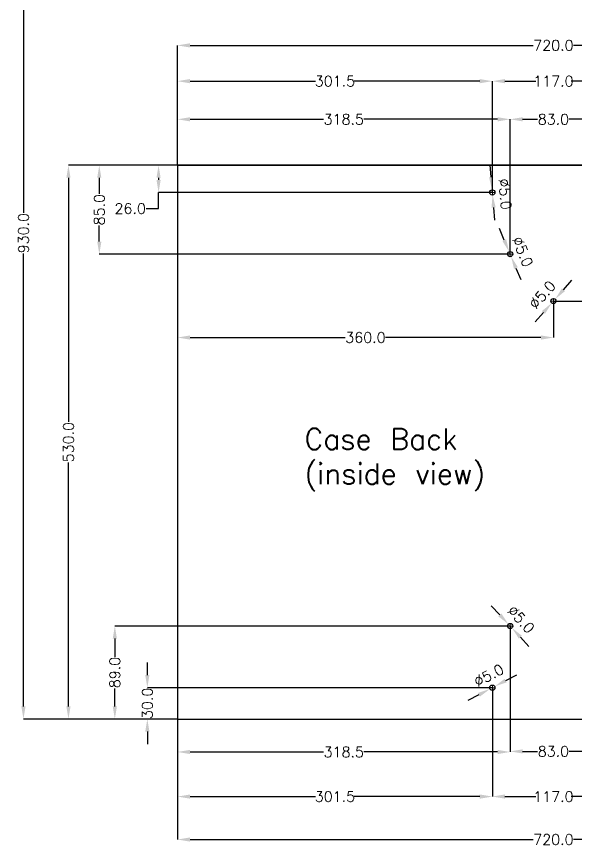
# Model space of a CAD drawing. Header units: millimetres. Extents: x -4601 to 5059, y -189 to 3749.
# Drawn here: x 2716 to 3251, y 2189 to 2983 of the extents above; entities that cross this region are included whole.
import ezdxf

# ---------------------------------------------------------------- set-up
doc = ezdxf.new("R2010")
doc.units = ezdxf.units.MM
doc.layers.get('0').update_dxf_attribs({"lineweight": 25})
doc.layers.add('DIMENSION', color=150, linetype='Continuous', lineweight=9)
doc.styles.get("Standard").update_dxf_attribs({"font": 'txt.shx', "height": 10})
doc.dimstyles.get("Standard").update_dxf_attribs({"dimscale": 100, "dimtxt": 12, "dimasz": 12, "dimexe": 0, "dimexo": 0.5, "dimgap": 1, "dimtad": 0, "dimtoh": 1, "dimdec": 1, "dimzin": 0, "dimdsep": 46, "dimtxsty": 'Standard', "dimcen": 2.5, "dimadec": 0, "dimazin": 0, "dimtfac": 1, "dimtdec": 4, "dimtofl": 0, "dimtmove": 0, "dimatfit": 3, "dimfxl": 1, "dimtolj": 1, "dimtzin": 0, "dimarcsym": 0})

# ---------------------------------------------------------------- blocks, each defined once
blk = doc.blocks.new('*D28')
at = {"layer": 'Defpoints', "color": 0}
for p in [(2870.32, 2955.25), (2870.32, 2840.51), (3590.32, 2840.51)]:
    blk.add_point(p, dxfattribs=at)
at = {"layer": 'DIMENSION', "color": 0, "lineweight": -2}
for p, q in [((2870.32, 2841.01), (2870.32, 2955.25)), ((2882.32, 2955.25), (3210.99, 2955.25)), ((3578.32, 2955.25), (3249.65, 2955.25)), ((3590.32, 2841.01), (3590.32, 2955.25))]:
    blk.add_line(p, q, dxfattribs=at)
at = {"layer": 'DIMENSION', "color": 0}
for points in [[(2882.32, 2957.25), (2882.32, 2953.25), (2870.32, 2955.25)], [(3578.32, 2953.25), (3578.32, 2957.25), (3590.32, 2955.25)]]:
    blk.add_solid(points, dxfattribs=at)
at = {"layer": 'DIMENSION', "color": 0, "insert": (3230.32, 2955.25), "char_height": 10, "attachment_point": 5}
blk.add_mtext('\\A1;720.0', dxfattribs=at)
blk = doc.blocks.new('*D32')
at = {"layer": 'Defpoints', "color": 0}
for p in [(3171.82, 2921.01), (3171.82, 2814.51), (3288.82, 2814.51)]:
    blk.add_point(p, dxfattribs=at)
at = {"layer": 'DIMENSION', "color": 0, "lineweight": -2}
for p, q in [((3171.82, 2815.01), (3171.82, 2921.01)), ((3183.82, 2921.01), (3213.49, 2921.01)), ((3276.82, 2921.01), (3247.15, 2921.01)), ((3288.82, 2815.01), (3288.82, 2921.01))]:
    blk.add_line(p, q, dxfattribs=at)
at = {"layer": 'DIMENSION', "color": 0}
for points in [[(3183.82, 2923.01), (3183.82, 2919.01), (3171.82, 2921.01)], [(3276.82, 2919.01), (3276.82, 2923.01), (3288.82, 2921.01)]]:
    blk.add_solid(points, dxfattribs=at)
at = {"layer": 'DIMENSION', "color": 0, "insert": (3230.32, 2921.01), "char_height": 10, "attachment_point": 5}
blk.add_mtext('\\A1;117.0', dxfattribs=at)
blk = doc.blocks.new('*D33')
at = {"layer": 'Defpoints', "color": 0}
for p in [(2870.32, 2921.01), (2870.32, 2841.01), (3171.82, 2814.51)]:
    blk.add_point(p, dxfattribs=at)
at = {"layer": 'DIMENSION', "color": 0, "lineweight": -2}
for p, q in [((2870.32, 2841.51), (2870.32, 2921.01)), ((2882.32, 2921.01), (3002.57, 2921.01)), ((3159.82, 2921.01), (3039.57, 2921.01)), ((3171.82, 2815.01), (3171.82, 2921.01))]:
    blk.add_line(p, q, dxfattribs=at)
at = {"layer": 'DIMENSION', "color": 0}
for points in [[(2882.32, 2923.01), (2882.32, 2919.01), (2870.32, 2921.01)], [(3159.82, 2919.01), (3159.82, 2923.01), (3171.82, 2921.01)]]:
    blk.add_solid(points, dxfattribs=at)
at = {"layer": 'DIMENSION', "color": 0, "insert": (3021.07, 2921.01), "char_height": 10, "attachment_point": 5}
blk.add_mtext('\\A1;301.5', dxfattribs=at)
blk = doc.blocks.new('*D35')
at = {"layer": 'Defpoints', "color": 0}
for p in [(3188.82, 2884.51), (2870.32, 2840.51), (3188.82, 2755.51)]:
    blk.add_point(p, dxfattribs=at)
at = {"layer": 'DIMENSION', "color": 0, "lineweight": -2}
for p, q in [((2870.32, 2841.01), (2870.32, 2884.51)), ((2882.32, 2884.51), (3010.24, 2884.51)), ((3176.82, 2884.51), (3048.9, 2884.51)), ((3188.82, 2756.01), (3188.82, 2884.51))]:
    blk.add_line(p, q, dxfattribs=at)
at = {"layer": 'DIMENSION', "color": 0}
for points in [[(2882.32, 2886.51), (2882.32, 2882.51), (2870.32, 2884.51)], [(3176.82, 2882.51), (3176.82, 2886.51), (3188.82, 2884.51)]]:
    blk.add_solid(points, dxfattribs=at)
at = {"layer": 'DIMENSION', "color": 0, "insert": (3029.57, 2884.51), "char_height": 10, "attachment_point": 5}
blk.add_mtext('\\A1;318.5', dxfattribs=at)
blk = doc.blocks.new('*D36')
at = {"layer": 'Defpoints', "color": 0}
for p in [(3271.82, 2884.51), (3188.82, 2755.51), (3271.82, 2755.51)]:
    blk.add_point(p, dxfattribs=at)
at = {"layer": 'DIMENSION', "color": 0, "lineweight": -2}
for p, q in [((3188.82, 2756.01), (3188.82, 2884.51)), ((3200.82, 2884.51), (3215.15, 2884.51)), ((3259.82, 2884.51), (3245.49, 2884.51)), ((3271.82, 2756.01), (3271.82, 2884.51))]:
    blk.add_line(p, q, dxfattribs=at)
at = {"layer": 'DIMENSION', "color": 0}
for points in [[(3200.82, 2886.51), (3200.82, 2882.51), (3188.82, 2884.51)], [(3259.82, 2882.51), (3259.82, 2886.51), (3271.82, 2884.51)]]:
    blk.add_solid(points, dxfattribs=at)
at = {"layer": 'DIMENSION', "color": 0, "insert": (3230.32, 2884.51), "char_height": 10, "attachment_point": 5}
blk.add_mtext('\\A1;83.0', dxfattribs=at)
blk = doc.blocks.new('*D39')
at = {"layer": 'Defpoints', "color": 0}
for p in [(2870.32, 2310.51), (3590.32, 2310.51), (3590.32, 2195.15)]:
    blk.add_point(p, dxfattribs=at)
at = {"layer": 'DIMENSION', "color": 0, "lineweight": -2}
for p, q in [((2870.32, 2310.01), (2870.32, 2195.15)), ((3590.32, 2310.01), (3590.32, 2195.15)), ((2882.32, 2195.15), (3210.99, 2195.15)), ((3578.32, 2195.15), (3249.65, 2195.15))]:
    blk.add_line(p, q, dxfattribs=at)
at = {"layer": 'DIMENSION', "color": 0}
for points in [[(2882.32, 2197.15), (2882.32, 2193.15), (2870.32, 2195.15)], [(3578.32, 2193.15), (3578.32, 2197.15), (3590.32, 2195.15)]]:
    blk.add_solid(points, dxfattribs=at)
at = {"layer": 'DIMENSION', "color": 0, "insert": (3230.32, 2195.15), "char_height": 10, "attachment_point": 5}
blk.add_mtext('\\A1;720.0', dxfattribs=at)
blk = doc.blocks.new('*D40')
at = {"layer": 'Defpoints', "color": 0}
for p in [(3171.82, 2340.51), (2870.32, 2310.51), (3171.82, 2236.27)]:
    blk.add_point(p, dxfattribs=at)
at = {"layer": 'DIMENSION', "color": 0, "lineweight": -2}
for p, q in [((3171.82, 2340.01), (3171.82, 2236.27)), ((2870.32, 2310.01), (2870.32, 2236.27)), ((2882.32, 2236.27), (3002.57, 2236.27)), ((3159.82, 2236.27), (3039.57, 2236.27))]:
    blk.add_line(p, q, dxfattribs=at)
at = {"layer": 'DIMENSION', "color": 0}
for points in [[(2882.32, 2238.27), (2882.32, 2234.27), (2870.32, 2236.27)], [(3159.82, 2234.27), (3159.82, 2238.27), (3171.82, 2236.27)]]:
    blk.add_solid(points, dxfattribs=at)
at = {"layer": 'DIMENSION', "color": 0, "insert": (3021.07, 2236.27), "char_height": 10, "attachment_point": 5}
blk.add_mtext('\\A1;301.5', dxfattribs=at)
blk = doc.blocks.new('*D41')
at = {"layer": 'Defpoints', "color": 0}
for p in [(3171.82, 2340.51), (3288.82, 2340.51), (3288.82, 2236.27)]:
    blk.add_point(p, dxfattribs=at)
at = {"layer": 'DIMENSION', "color": 0, "lineweight": -2}
for p, q in [((3171.82, 2340.01), (3171.82, 2236.27)), ((3288.82, 2340.01), (3288.82, 2236.27)), ((3183.82, 2236.27), (3213.49, 2236.27)), ((3276.82, 2236.27), (3247.15, 2236.27))]:
    blk.add_line(p, q, dxfattribs=at)
at = {"layer": 'DIMENSION', "color": 0}
for points in [[(3183.82, 2238.27), (3183.82, 2234.27), (3171.82, 2236.27)], [(3276.82, 2234.27), (3276.82, 2238.27), (3288.82, 2236.27)]]:
    blk.add_solid(points, dxfattribs=at)
at = {"layer": 'DIMENSION', "color": 0, "insert": (3230.32, 2236.27), "char_height": 10, "attachment_point": 5}
blk.add_mtext('\\A1;117.0', dxfattribs=at)
blk = doc.blocks.new('*D43')
at = {"layer": 'Defpoints', "color": 0}
for p in [(3188.82, 2399.51), (2870.32, 2310.51), (3188.82, 2278.98)]:
    blk.add_point(p, dxfattribs=at)
at = {"layer": 'DIMENSION', "color": 0, "lineweight": -2}
for p, q in [((3188.82, 2399.01), (3188.82, 2278.98)), ((2870.32, 2310.01), (2870.32, 2278.98)), ((2882.32, 2278.98), (3010.24, 2278.98)), ((3176.82, 2278.98), (3048.9, 2278.98))]:
    blk.add_line(p, q, dxfattribs=at)
at = {"layer": 'DIMENSION', "color": 0}
for points in [[(2882.32, 2280.98), (2882.32, 2276.98), (2870.32, 2278.98)], [(3176.82, 2276.98), (3176.82, 2280.98), (3188.82, 2278.98)]]:
    blk.add_solid(points, dxfattribs=at)
at = {"layer": 'DIMENSION', "color": 0, "insert": (3029.57, 2278.98), "char_height": 10, "attachment_point": 5}
blk.add_mtext('\\A1;318.5', dxfattribs=at)
blk = doc.blocks.new('*D44')
at = {"layer": 'Defpoints', "color": 0}
for p in [(3188.82, 2399.51), (3271.82, 2399.51), (3271.82, 2279.51)]:
    blk.add_point(p, dxfattribs=at)
at = {"layer": 'DIMENSION', "color": 0, "lineweight": -2}
for p, q in [((3188.82, 2399.01), (3188.82, 2279.51)), ((3271.82, 2399.01), (3271.82, 2279.51)), ((3200.82, 2279.51), (3215.15, 2279.51)), ((3259.82, 2279.51), (3245.49, 2279.51))]:
    blk.add_line(p, q, dxfattribs=at)
at = {"layer": 'DIMENSION', "color": 0}
for points in [[(3200.82, 2281.51), (3200.82, 2277.51), (3188.82, 2279.51)], [(3259.82, 2277.51), (3259.82, 2281.51), (3271.82, 2279.51)]]:
    blk.add_solid(points, dxfattribs=at)
at = {"layer": 'DIMENSION', "color": 0, "insert": (3230.32, 2279.51), "char_height": 10, "attachment_point": 5}
blk.add_mtext('\\A1;83.0', dxfattribs=at)
blk = doc.blocks.new('*D47')
at = {"layer": 'Defpoints', "color": 0}
for p in [(2870.32, 2840.51), (2765.91, 2310.51), (2870.32, 2310.51)]:
    blk.add_point(p, dxfattribs=at)
at = {"layer": 'DIMENSION', "color": 0, "lineweight": -2}
for p, q in [((2869.82, 2840.51), (2765.91, 2840.51)), ((2765.91, 2828.51), (2765.91, 2594.84)), ((2765.91, 2322.51), (2765.91, 2556.18)), ((2869.82, 2310.51), (2765.91, 2310.51))]:
    blk.add_line(p, q, dxfattribs=at)
at = {"layer": 'DIMENSION', "color": 0}
for points in [[(2767.91, 2828.51), (2763.91, 2828.51), (2765.91, 2840.51)], [(2763.91, 2322.51), (2767.91, 2322.51), (2765.91, 2310.51)]]:
    blk.add_solid(points, dxfattribs=at)
at = {"layer": 'DIMENSION', "color": 0, "insert": (2765.91, 2575.51), "char_height": 10, "attachment_point": 5, "rotation": 90}
blk.add_mtext('\\A1;530.0', dxfattribs=at)
blk = doc.blocks.new('*D48')
at = {"layer": 'Defpoints', "color": 0}
for p in [(2870.32, 2840.51), (2852.21, 2814.51), (3171.82, 2814.51)]:
    blk.add_point(p, dxfattribs=at)
at = {"layer": 'DIMENSION', "color": 0, "lineweight": -2}
for p, q in [((2869.82, 2840.51), (2852.21, 2840.51)), ((2852.21, 2828.51), (2852.21, 2826.51)), ((2852.21, 2799.07), (2852.21, 2814.51)), ((3171.32, 2814.51), (2852.21, 2814.51)), ((2840.21, 2799.07), (2852.21, 2799.07))]:
    blk.add_line(p, q, dxfattribs=at)
at = {"layer": 'DIMENSION', "color": 0}
for points in [[(2854.21, 2828.51), (2850.21, 2828.51), (2852.21, 2840.51)], [(2850.21, 2826.51), (2854.21, 2826.51), (2852.21, 2814.51)]]:
    blk.add_solid(points, dxfattribs=at)
at = {"layer": 'DIMENSION', "color": 0, "insert": (2825.04, 2799.07), "char_height": 10, "attachment_point": 5}
blk.add_mtext('\\A1;26.0', dxfattribs=at)
blk = doc.blocks.new('*D50')
at = {"layer": 'Defpoints', "color": 0}
for p in [(2870.32, 2840.51), (2795.45, 2755.51), (3188.82, 2755.51)]:
    blk.add_point(p, dxfattribs=at)
at = {"layer": 'DIMENSION', "color": 0, "lineweight": -2}
for p, q in [((2869.82, 2840.51), (2795.45, 2840.51)), ((2795.45, 2828.51), (2795.45, 2813.18)), ((2795.45, 2767.51), (2795.45, 2782.84)), ((3188.32, 2755.51), (2795.45, 2755.51))]:
    blk.add_line(p, q, dxfattribs=at)
at = {"layer": 'DIMENSION', "color": 0}
for points in [[(2797.45, 2828.51), (2793.45, 2828.51), (2795.45, 2840.51)], [(2793.45, 2767.51), (2797.45, 2767.51), (2795.45, 2755.51)]]:
    blk.add_solid(points, dxfattribs=at)
at = {"layer": 'DIMENSION', "color": 0, "insert": (2795.45, 2798.01), "char_height": 10, "attachment_point": 5, "rotation": 90}
blk.add_mtext('\\A1;85.0', dxfattribs=at)
blk = doc.blocks.new('*D52')
at = {"layer": 'Defpoints', "color": 0}
for p in [(2841.46, 2340.51), (3171.82, 2340.51), (2870.32, 2310.51)]:
    blk.add_point(p, dxfattribs=at)
at = {"layer": 'DIMENSION', "color": 0, "lineweight": -2}
for p, q in [((2841.46, 2352.51), (2841.46, 2364.51)), ((3171.32, 2340.51), (2841.46, 2340.51)), ((2869.82, 2310.51), (2841.46, 2310.51)), ((2841.46, 2298.51), (2841.46, 2286.51))]:
    blk.add_line(p, q, dxfattribs=at)
at = {"layer": 'DIMENSION', "color": 0}
for points in [[(2839.46, 2352.51), (2843.46, 2352.51), (2841.46, 2340.51)], [(2843.46, 2298.51), (2839.46, 2298.51), (2841.46, 2310.51)]]:
    blk.add_solid(points, dxfattribs=at)
at = {"layer": 'DIMENSION', "color": 0, "insert": (2841.46, 2325.51), "char_height": 10, "attachment_point": 5, "rotation": 90}
blk.add_mtext('\\A1;30.0', dxfattribs=at)
blk = doc.blocks.new('*D53')
at = {"layer": 'Defpoints', "color": 0}
for p in [(2810.32, 2399.51), (3188.82, 2399.51), (2870.32, 2310.51)]:
    blk.add_point(p, dxfattribs=at)
at = {"layer": 'DIMENSION', "color": 0, "lineweight": -2}
for p, q in [((3188.32, 2399.51), (2810.32, 2399.51)), ((2810.32, 2387.51), (2810.32, 2370.18)), ((2810.32, 2322.51), (2810.32, 2339.84)), ((2869.82, 2310.51), (2810.32, 2310.51))]:
    blk.add_line(p, q, dxfattribs=at)
at = {"layer": 'DIMENSION', "color": 0}
for points in [[(2812.32, 2387.51), (2808.32, 2387.51), (2810.32, 2399.51)], [(2808.32, 2322.51), (2812.32, 2322.51), (2810.32, 2310.51)]]:
    blk.add_solid(points, dxfattribs=at)
at = {"layer": 'DIMENSION', "color": 0, "insert": (2810.32, 2355.01), "char_height": 10, "attachment_point": 5, "rotation": 90}
blk.add_mtext('\\A1;89.0', dxfattribs=at)
blk = doc.blocks.new('*D55')
at = {"layer": 'Defpoints', "color": 0}
for p in [(3171.62, 2817), (3172.02, 2812.02)]:
    blk.add_point(p, dxfattribs=at)
at = {"layer": 'DIMENSION', "color": 0, "lineweight": -2}
for p, q in [((3170.66, 2828.97), (3169.7, 2840.93)), ((3172.98, 2800.06), (3173.94, 2788.1))]:
    blk.add_line(p, q, dxfattribs=at)
at = {"layer": 'DIMENSION', "color": 0}
for p, q in [((3169.32, 2814.51), (3174.32, 2814.51)), ((3171.82, 2812.01), (3171.82, 2817.01))]:
    blk.add_line(p, q, dxfattribs=at)
for points in [[(3168.67, 2828.81), (3172.65, 2829.12), (3171.62, 2817)], [(3174.97, 2800.22), (3170.99, 2799.9), (3172.02, 2812.02)]]:
    blk.add_solid(points, dxfattribs=at)
at = {"layer": 'DIMENSION', "color": 0, "insert": (3183.98, 2812.98), "char_height": 10, "attachment_point": 5, "rotation": 274.58557}
blk.add_mtext('\\A1;{\\Q0;%%c}5.0', dxfattribs=at)
blk = doc.blocks.new('*D56')
at = {"layer": 'Defpoints', "color": 0}
for p in [(3187.86, 2757.82), (3189.78, 2753.2)]:
    blk.add_point(p, dxfattribs=at)
at = {"layer": 'DIMENSION', "color": 0, "lineweight": -2}
for p, q in [((3183.25, 2768.9), (3178.64, 2779.98)), ((3194.39, 2742.12), (3199, 2731.04))]:
    blk.add_line(p, q, dxfattribs=at)
at = {"layer": 'DIMENSION', "color": 0}
for p, q in [((3188.82, 2753.01), (3188.82, 2758.01)), ((3186.32, 2755.51), (3191.32, 2755.51))]:
    blk.add_line(p, q, dxfattribs=at)
for points in [[(3181.41, 2768.13), (3185.1, 2769.67), (3187.86, 2757.82)], [(3196.24, 2742.89), (3192.54, 2741.36), (3189.78, 2753.2)]]:
    blk.add_solid(points, dxfattribs=at)
at = {"layer": 'DIMENSION', "color": 0, "insert": (3200.86, 2757.81), "char_height": 10, "attachment_point": 5, "rotation": 292.58443}
blk.add_mtext('\\A1;{\\Q0;%%c}5.0', dxfattribs=at)
blk = doc.blocks.new('*D59')
at = {"layer": 'Defpoints', "color": 0}
for p in [(3187.12, 2401.35), (3190.52, 2397.68)]:
    blk.add_point(p, dxfattribs=at)
at = {"layer": 'DIMENSION', "color": 0, "lineweight": -2}
for p, q in [((3178.97, 2410.15), (3170.82, 2418.96)), ((3198.67, 2388.87), (3206.82, 2380.07))]:
    blk.add_line(p, q, dxfattribs=at)
at = {"layer": 'DIMENSION', "color": 0}
for p, q in [((3186.32, 2399.51), (3191.32, 2399.51)), ((3188.82, 2397.01), (3188.82, 2402.01))]:
    blk.add_line(p, q, dxfattribs=at)
for points in [[(3177.5, 2408.79), (3180.44, 2411.51), (3187.12, 2401.35)], [(3200.14, 2390.23), (3197.2, 2387.51), (3190.52, 2397.68)]]:
    blk.add_solid(points, dxfattribs=at)
at = {"layer": 'DIMENSION', "color": 0, "insert": (3199.32, 2405.83), "char_height": 10, "attachment_point": 5, "rotation": 312.79503}
blk.add_mtext('\\A1;{\\Q0;%%c}5.0', dxfattribs=at)
blk = doc.blocks.new('*D62')
at = {"layer": 'Defpoints', "color": 0}
for p in [(3169.61, 2339.34), (3174.03, 2341.68)]:
    blk.add_point(p, dxfattribs=at)
at = {"layer": 'DIMENSION', "color": 0, "lineweight": -2}
for p, q in [((3184.64, 2347.29), (3195.24, 2352.91)), ((3159, 2333.73), (3148.4, 2328.12))]:
    blk.add_line(p, q, dxfattribs=at)
at = {"layer": 'DIMENSION', "color": 0}
for p, q in [((3171.82, 2338.01), (3171.82, 2343.01)), ((3169.32, 2340.51), (3174.32, 2340.51))]:
    blk.add_line(p, q, dxfattribs=at)
for points in [[(3183.7, 2349.06), (3185.57, 2345.53), (3174.03, 2341.68)], [(3159.94, 2331.96), (3158.07, 2335.5), (3169.61, 2339.34)]]:
    blk.add_solid(points, dxfattribs=at)
at = {"layer": 'DIMENSION', "color": 0, "insert": (3168.42, 2352.29), "char_height": 10, "attachment_point": 5, "rotation": 27.88425}
blk.add_mtext('\\A1;{\\Q0;%%c}5.0', dxfattribs=at)
blk = doc.blocks.new('*D162')
at = {"layer": 'Defpoints', "color": 0}
for p in [(2870.32, 3240.51), (2722.82, 2310.51), (2870.32, 2310.51)]:
    blk.add_point(p, dxfattribs=at)
at = {"layer": 'DIMENSION', "color": 0, "lineweight": -2}
for p, q in [((2869.82, 3240.51), (2722.82, 3240.51)), ((2722.82, 3228.51), (2722.82, 2794.84)), ((2722.82, 2322.51), (2722.82, 2756.18)), ((2869.82, 2310.51), (2722.82, 2310.51))]:
    blk.add_line(p, q, dxfattribs=at)
at = {"layer": 'DIMENSION', "color": 0}
for points in [[(2724.82, 3228.51), (2720.82, 3228.51), (2722.82, 3240.51)], [(2720.82, 2322.51), (2724.82, 2322.51), (2722.82, 2310.51)]]:
    blk.add_solid(points, dxfattribs=at)
at = {"layer": 'DIMENSION', "color": 0, "insert": (2722.82, 2775.51), "char_height": 10, "attachment_point": 5, "rotation": 90}
blk.add_mtext('\\A1;930.0', dxfattribs=at)
blk = doc.blocks.new('*D302')
at = {"layer": 'Defpoints', "color": 0}
for p in [(2870.32, 2840.51), (3230.32, 2710.51), (3230.32, 2675.65)]:
    blk.add_point(p, dxfattribs=at)
at = {"layer": 'DIMENSION', "color": 0, "lineweight": -2}
for p, q in [((2870.32, 2840.01), (2870.32, 2675.65)), ((3230.32, 2710.01), (3230.32, 2675.65)), ((2882.32, 2675.65), (3030.99, 2675.65)), ((3218.32, 2675.65), (3069.65, 2675.65))]:
    blk.add_line(p, q, dxfattribs=at)
at = {"layer": 'DIMENSION', "color": 0}
for points in [[(2882.32, 2677.65), (2882.32, 2673.65), (2870.32, 2675.65)], [(3218.32, 2673.65), (3218.32, 2677.65), (3230.32, 2675.65)]]:
    blk.add_solid(points, dxfattribs=at)
at = {"layer": 'DIMENSION', "color": 0, "insert": (3050.32, 2675.65), "char_height": 10, "attachment_point": 5}
blk.add_mtext('\\A1;360.0', dxfattribs=at)
blk = doc.blocks.new('*D304')
at = {"layer": 'Defpoints', "color": 0}
for p in [(2870.32, 2840.51), (3230.32, 2710.51), (3334.16, 2710.51)]:
    blk.add_point(p, dxfattribs=at)
at = {"layer": 'DIMENSION', "color": 0, "lineweight": -2}
for p, q in [((2870.82, 2840.51), (3334.16, 2840.51)), ((3334.16, 2828.51), (3334.16, 2793.18)), ((3334.16, 2722.51), (3334.16, 2757.84)), ((3230.82, 2710.51), (3334.16, 2710.51))]:
    blk.add_line(p, q, dxfattribs=at)
at = {"layer": 'DIMENSION', "color": 0}
for points in [[(3336.16, 2828.51), (3332.16, 2828.51), (3334.16, 2840.51)], [(3332.16, 2722.51), (3336.16, 2722.51), (3334.16, 2710.51)]]:
    blk.add_solid(points, dxfattribs=at)
at = {"layer": 'DIMENSION', "color": 0, "insert": (3334.16, 2775.51), "char_height": 10, "attachment_point": 5, "rotation": 90}
blk.add_mtext('\\A1;130.0', dxfattribs=at)
blk = doc.blocks.new('*D306')
at = {"layer": 'Defpoints', "color": 0}
for p in [(3228.67, 2708.64), (3231.97, 2712.39)]:
    blk.add_point(p, dxfattribs=at)
at = {"layer": 'DIMENSION', "color": 0, "lineweight": -2}
for p, q in [((3239.91, 2721.39), (3247.84, 2730.39)), ((3220.73, 2699.63), (3212.8, 2690.63))]:
    blk.add_line(p, q, dxfattribs=at)
at = {"layer": 'DIMENSION', "color": 0}
for p, q in [((3227.82, 2710.51), (3232.82, 2710.51)), ((3230.32, 2708.01), (3230.32, 2713.01))]:
    blk.add_line(p, q, dxfattribs=at)
for points in [[(3238.41, 2722.71), (3241.41, 2720.07), (3231.97, 2712.39)], [(3222.23, 2698.31), (3219.23, 2700.95), (3228.67, 2708.64)]]:
    blk.add_solid(points, dxfattribs=at)
at = {"layer": 'DIMENSION', "color": 0, "insert": (3219.66, 2716.57), "char_height": 10, "attachment_point": 5, "rotation": 48.61484}
blk.add_mtext('\\A1;{\\Q0;%%c}5.0', dxfattribs=at)

msp = doc.modelspace()

# ---------------------------------------------------------------- linework, layer by layer
for p, q in [((3590.32, 2840.51), (2870.32, 2840.51)), ((2870.32, 2840.51), (2870.32, 2310.51)), ((2870.32, 2310.51), (3590.32, 2310.51))]:
    msp.add_line(p, q)
for centre in [(3171.82, 2814.51), (3188.82, 2755.51), (3230.32, 2710.51), (3188.82, 2399.51), (3171.82, 2340.51)]:
    msp.add_circle(centre, 2.5)

# ---------------------------------------------------------------- texts
at = {"insert": (2991.95, 2588.55), "char_height": 10, "width": 227.8125, "attachment_point": 1}
msp.add_mtext('{\\H2x;Case Back (inside view)}', dxfattribs=at)

# ---------------------------------------------------------------- dimensions: what is measured, and where the dimension line sits
at = {"layer": 'DIMENSION'}
for base, p1, p2, picture, middle in [((2722.82, 2310.51), (2870.32, 3240.51), (2870.32, 2310.51), '*D162', (2722.82, 2775.51)), ((2765.91, 2310.51), (2870.32, 2840.51), (2870.32, 2310.51), '*D47', (2765.91, 2575.51)), ((2795.45, 2755.51), (2870.32, 2840.51), (3188.82, 2755.51), '*D50', (2795.45, 2798.01)), ((3334.16, 2710.51), (2870.32, 2840.51), (3230.32, 2710.51), '*D304', (3334.16, 2775.51)), ((2810.32, 2399.51), (2870.32, 2310.51), (3188.82, 2399.51), '*D53', (2810.32, 2355.01)), ((2841.46, 2340.51), (2870.32, 2310.51), (3171.82, 2340.51), '*D52', (2841.46, 2325.51))]:
    dim = msp.add_linear_dim(base=base, p1=p1, p2=p2, angle=90, dimstyle='Standard', override={"dimscale": 1, "dimlfac": 1, "dimtxsty": 'Standard', "dimsah": 1, "dimtolj": 1}, dxfattribs=at)
    dim.commit()
    dim.dimension.update_dxf_attribs({"geometry": picture, "text_midpoint": middle})
dim = msp.add_linear_dim(base=(2870.32, 2955.25), p1=(3590.32, 2840.51), p2=(2870.32, 2840.51), dimstyle='Standard', override={"dimscale": 1, "dimlfac": 1, "dimtxsty": 'Standard', "dimsah": 1, "dimtolj": 1}, dxfattribs=at)
dim.commit()
dim.dimension.update_dxf_attribs({"geometry": '*D28', "text_midpoint": (3230.32, 2955.25), "dimtype": 160})
for base, p1, p2, picture, middle in [((2870.32, 2921.01), (3171.82, 2814.51), (2870.32, 2841.01), '*D33', (3021.07, 2921.01)), ((3171.82, 2921.01), (3288.82, 2814.51), (3171.82, 2814.51), '*D32', (3230.32, 2921.01)), ((3188.82, 2884.51), (2870.32, 2840.51), (3188.82, 2755.51), '*D35', (3029.57, 2884.51)), ((3271.82, 2884.51), (3188.82, 2755.51), (3271.82, 2755.51), '*D36', (3230.32, 2884.51)), ((3230.32, 2675.65), (2870.32, 2840.51), (3230.32, 2710.51), '*D302', (3050.32, 2675.65)), ((3188.82, 2278.98), (2870.32, 2310.51), (3188.82, 2399.51), '*D43', (3029.57, 2278.98)), ((3271.82, 2279.51), (3188.82, 2399.51), (3271.82, 2399.51), '*D44', (3230.32, 2279.51)), ((3171.82, 2236.27), (2870.32, 2310.51), (3171.82, 2340.51), '*D40', (3021.07, 2236.27)), ((3288.82, 2236.27), (3171.82, 2340.51), (3288.82, 2340.51), '*D41', (3230.32, 2236.27)), ((3590.32, 2195.15), (2870.32, 2310.51), (3590.32, 2310.51), '*D39', (3230.32, 2195.15))]:
    dim = msp.add_linear_dim(base=base, p1=p1, p2=p2, dimstyle='Standard', override={"dimscale": 1, "dimlfac": 1, "dimtxsty": 'Standard', "dimsah": 1, "dimtolj": 1}, dxfattribs=at)
    dim.commit()
    dim.dimension.update_dxf_attribs({"geometry": picture, "text_midpoint": middle})
dim = msp.add_linear_dim(base=(2852.21, 2814.51), p1=(2870.32, 2840.51), p2=(3171.82, 2814.51), angle=90, dimstyle='Standard', override={"dimscale": 1, "dimlfac": 1, "dimtxsty": 'Standard', "dimsah": 1, "dimtolj": 1}, dxfattribs=at)
dim.commit()
dim.dimension.update_dxf_attribs({"geometry": '*D48', "text_midpoint": (2825.04, 2799.07), "dimtype": 160})
for p1, p2, picture, middle in [((3171.62, 2817), (3172.02, 2812.02), '*D55', (3183.98, 2812.98)), ((3187.86, 2757.82), (3189.78, 2753.2), '*D56', (3200.86, 2757.81)), ((3231.97, 2712.39), (3228.67, 2708.64), '*D306', (3219.66, 2716.57)), ((3187.12, 2401.35), (3190.52, 2397.68), '*D59', (3199.32, 2405.83)), ((3169.61, 2339.34), (3174.03, 2341.68), '*D62', (3168.42, 2352.29))]:
    dim = msp.add_diameter_dim_2p(p1=p1, p2=p2, text='{\\Q0;%%c}5.0', dimstyle='Standard', override={"dimscale": 1, "dimlfac": 1, "dimtxsty": 'Standard', "dimsah": 1, "dimse1": 1, "dimse2": 1, "dimtmove": 2, "dimtolj": 1}, dxfattribs=at)
    dim.commit()
    dim.dimension.update_dxf_attribs({"geometry": picture, "text_midpoint": middle, "dimtype": 163})

doc.saveas('drawing.dxf')
